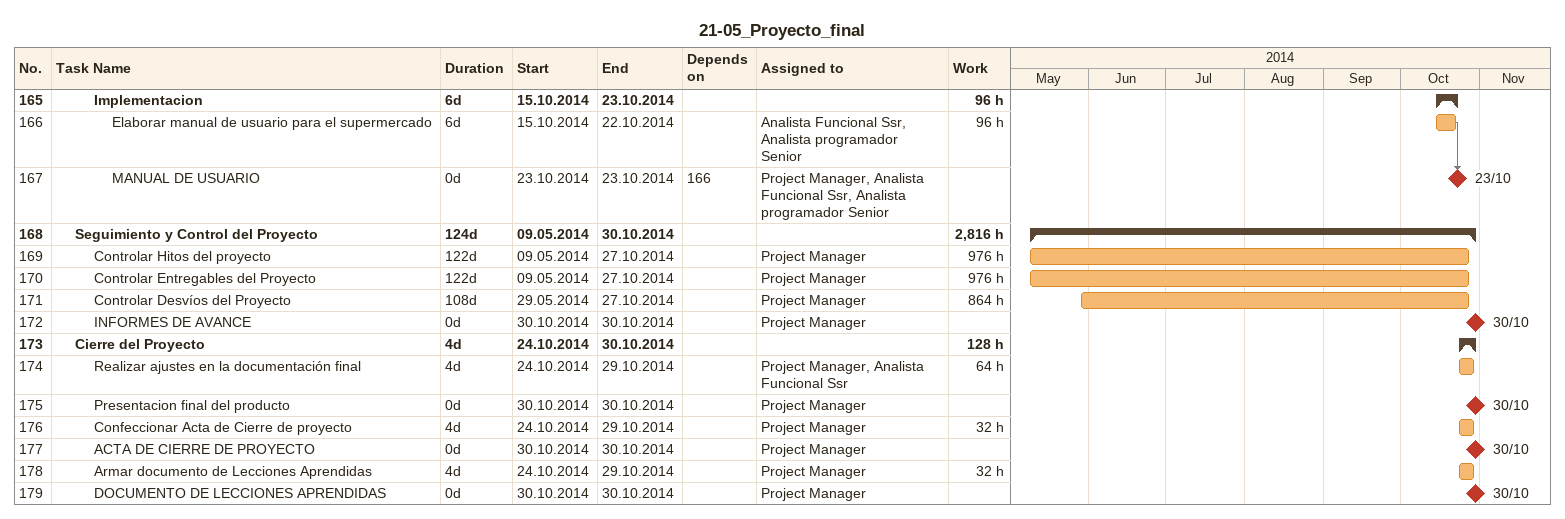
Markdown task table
21-05_Proyecto_final

| ID | Level | Task | Duration | Start | Finish | Predecessors | Resources | Work (h) |
|---|---|---|---|---|---|---|---|---|
| 165 | 3 | **Implementacion** | 6d | 2014-10-15 | 2014-10-23 |  |  | 96 |
| 166 | 4 | Elaborar manual de usuario para el supermercado | 6d | 2014-10-15 | 2014-10-22 |  | Analista Funcional Ssr, Analista programador Senior | 96 |
| 167 | 4 | MANUAL DE USUARIO | 0d | 2014-10-23 | 2014-10-23 | 166 | Project Manager, Analista Funcional Ssr, Analista programador Senior |  |
| 168 | 2 | **Seguimiento y Control del Proyecto** | 124d | 2014-05-09 | 2014-10-30 |  |  | 2816 |
| 169 | 3 | Controlar Hitos del proyecto | 122d | 2014-05-09 | 2014-10-27 |  | Project Manager | 976 |
| 170 | 3 | Controlar Entregables del Proyecto | 122d | 2014-05-09 | 2014-10-27 |  | Project Manager | 976 |
| 171 | 3 | Controlar Desvíos del Proyecto | 108d | 2014-05-29 | 2014-10-27 |  | Project Manager | 864 |
| 172 | 3 | INFORMES DE AVANCE | 0d | 2014-10-30 | 2014-10-30 |  | Project Manager |  |
| 173 | 2 | **Cierre del Proyecto** | 4d | 2014-10-24 | 2014-10-30 |  |  | 128 |
| 174 | 3 | Realizar ajustes en la documentación final | 4d | 2014-10-24 | 2014-10-29 |  | Project Manager, Analista Funcional Ssr | 64 |
| 175 | 3 | Presentacion final del producto | 0d | 2014-10-30 | 2014-10-30 |  | Project Manager |  |
| 176 | 3 | Confeccionar Acta de Cierre de proyecto | 4d | 2014-10-24 | 2014-10-29 |  | Project Manager | 32 |
| 177 | 3 | ACTA DE CIERRE DE PROYECTO | 0d | 2014-10-30 | 2014-10-30 |  | Project Manager |  |
| 178 | 3 | Armar documento de Lecciones Aprendidas | 4d | 2014-10-24 | 2014-10-29 |  | Project Manager | 32 |
| 179 | 3 | DOCUMENTO DE LECCIONES APRENDIDAS | 0d | 2014-10-30 | 2014-10-30 |  | Project Manager |  |
